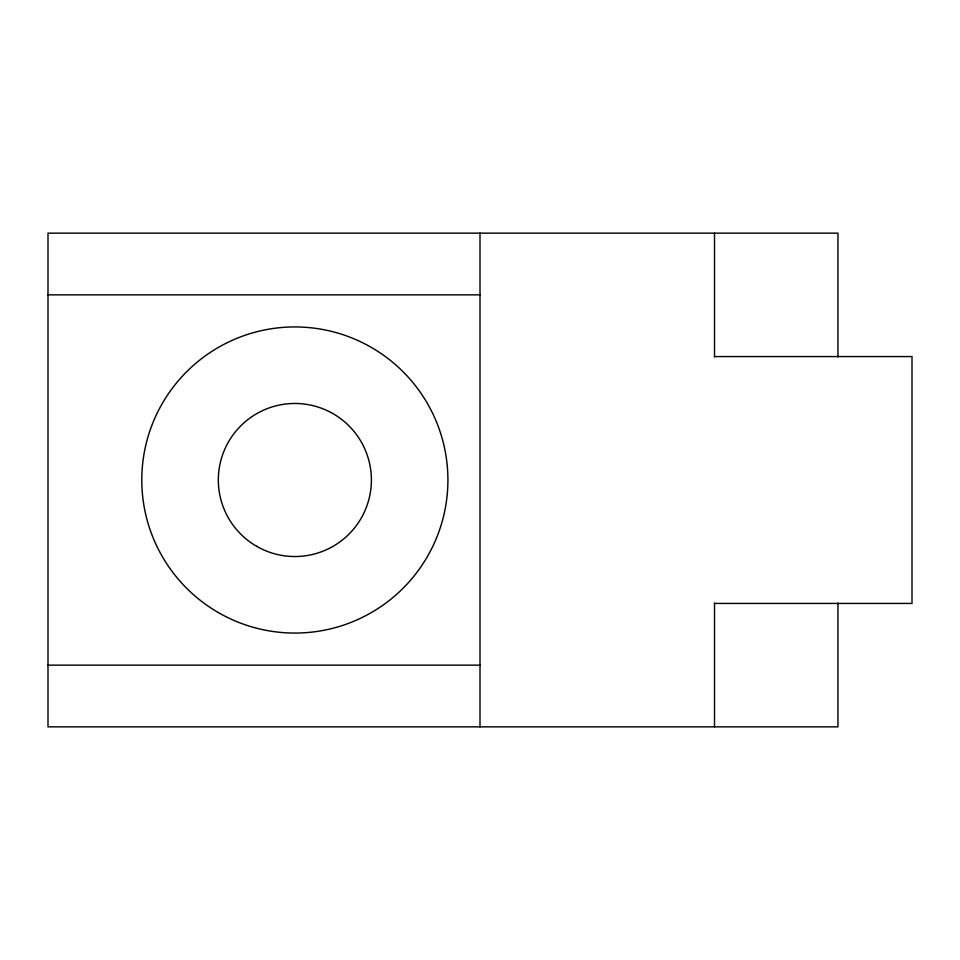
<?xml version="1.0" encoding="UTF-8"?>
<svg xmlns="http://www.w3.org/2000/svg" width="960" height="960" viewBox="0 0 960 960"><rect width="100%" height="100%" fill="white"/><g stroke="black" fill="none" stroke-linecap="round" stroke-linejoin="round"><path stroke-width="1.44" d="M48 294.852L480 294.852M714.516 356.568L912 356.568L912 603.432L714.516 603.432M48 665.148L480 665.148M837.948 356.976L837.948 233.148L48 233.148L48 726.852L837.948 726.852L837.948 603.024M714.516 233.148L714.516 356.976M714.516 603.024L714.516 726.852M480 233.148L480 726.852M218.328 612.552A153.048 153.048 0 0 0 447.912 480A153.048 153.048 0 0 0 218.328 347.448A153.048 153.048 0 0 0 218.328 612.552M256.596 546.276A76.524 76.524 0 0 0 371.388 480A76.524 76.524 0 0 0 256.596 413.724A76.524 76.524 0 0 0 256.596 546.276"/></g></svg>
